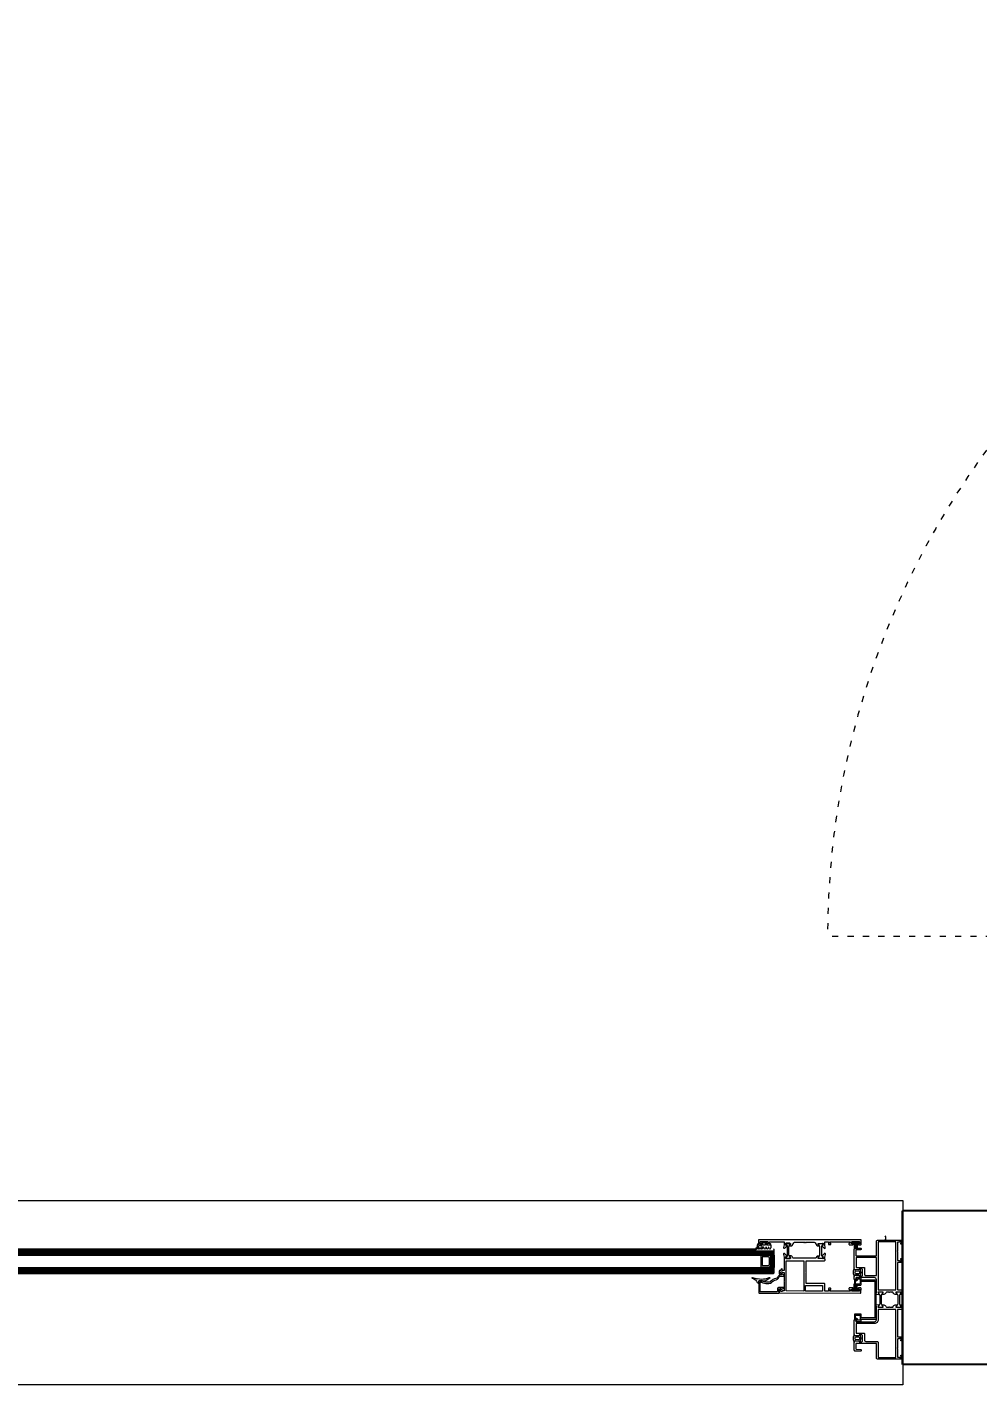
# Model space of a CAD drawing. Header units: centimetres. Extents: x 118932 to 154602, y -32682 to -23521.
# Drawn here: x 127729.2 to 127822, y -27080.1 to -26947.5 of the extents above; entities that cross this region are included whole.
import ezdxf

# ---------------------------------------------------------------- set-up
doc = ezdxf.new("R2010")
doc.units = ezdxf.units.CM
doc.header["$LTSCALE"] = 50
doc.header["$MEASUREMENT"] = 0
doc.linetypes.add('ACAD_ISO03W100', pattern=[30, 12, -18])
for name, color, linetype, lineweight, true_color in [('GEN_00_BL_Yazı', 7, 'Continuous', 0, 0x4f5250), ('GEN_02_TF_Kapı', 7, 'Continuous', 9, 0x4a3526), ('GEN_02_TF_Pencere', 7, 'Continuous', 9, 0x6093ac), ('GEN_05_ML_Ahşap', 7, 'Continuous', 9, 0x745e3d), ('GEN_05_ML_Alçıpan_giydirme', 7, 'Continuous', 18, 0x7ebab5), ('GEN_05_ML_Mermer', 7, 'Continuous', 9, 0x9d8692), ('GEN_06_GR_İnce', 7, 'Continuous', 13, 0xb0b0a9), ('ÖRÜLECEK DUVARLAR', 7, 'Continuous', 30, 0xfaca30)]:
    doc.layers.add(name, color=color, linetype=linetype, lineweight=lineweight, true_color=true_color)
doc.styles.add('arial_1_18', font='arial.ttf', dxfattribs={"height": 0.2})

# ---------------------------------------------------------------- blocks, each defined once
blk = doc.blocks.new('P7_')
at = {"layer": 'GEN_02_TF_Pencere'}
for p, q in [((163389.77, -16166.55, 0), (163469.36, -16166.55, 0)), ((163471.15, -16166.6, 0), (163471.1, -16166.55, 0)), ((163471.15, -16167.1, 0), (163471.15, -16166.6, 0)), ((163389.72, -16166.65, 0), (163469.27, -16166.65, 0)), ((163389.72, -16166.75, 0), (163471.15, -16166.75, 0)), ((163389.72, -16166.85, 0), (163471.15, -16166.85, 0)), ((163389.72, -16166.95, 0), (163471.15, -16166.95, 0)), ((163389.72, -16167.05, 0), (163471.15, -16167.05, 0)), ((163389.72, -16167.15, 0), (163470.77, -16167.15, 0)), ((163470.7, -16167.18, 0), (163469.85, -16167.18, 0)), ((163469.85, -16167.18, 0), (163469.85, -16168.32, 0)), ((163470.6, -16167.33, 0), (163470, -16167.33, 0)), ((163470, -16167.33, 0), (163470, -16168.17, 0)), ((163470.7, -16167.43, 0), (163470.6, -16167.33, 0)), ((163470.85, -16167.33, 0), (163470.7, -16167.18, 0)), ((163470.7, -16168.07, 0), (163470.7, -16167.43, 0)), ((163470.92, -16167.3, 0), (163470.77, -16167.15, 0)), ((163470.77, -16167.15, 0), (163471.15, -16167.15, 0)), ((163470.79, -16167.17, 0), (163470.79, -16167.15, 0)), ((163470.83, -16167.21, 0), (163470.83, -16167.15, 0)), ((163470.85, -16168.17, 0), (163470.85, -16167.33, 0)), ((163470.87, -16167.25, 0), (163470.87, -16167.15, 0)), ((163470.91, -16167.29, 0), (163470.91, -16167.15, 0)), ((163470.92, -16168.2, 0), (163470.92, -16167.3, 0)), ((163470.95, -16168.35, 0), (163470.95, -16167.15, 0)), ((163470.99, -16168.35, 0), (163470.99, -16167.15, 0)), ((163471.03, -16168.35, 0), (163471.03, -16167.15, 0)), ((163471.07, -16168.35, 0), (163471.07, -16167.15, 0)), ((163471.1, -16167.15, 0), (163471.15, -16167.1, 0)), ((163471.11, -16168.35, 0), (163471.11, -16167.15, 0)), ((163471.15, -16167.15, 0), (163471.15, -16168.35, 0)), ((163471.15, -16168.35, 0), (163471.15, -16167.15, 0)), ((163389.72, -16168.35, 0), (163470.77, -16168.35, 0)), ((163389.72, -16168.45, 0), (163471.15, -16168.45, 0)), ((163389.72, -16168.55, 0), (163471.15, -16168.55, 0)), ((163389.72, -16168.65, 0), (163471.15, -16168.65, 0)), ((163389.72, -16168.75, 0), (163471.15, -16168.75, 0)), ((163389.72, -16168.85, 0), (163471.15, -16168.85, 0)), ((163389.77, -16168.95, 0), (163471.1, -16168.95, 0)), ((163469.85, -16168.32, 0), (163470.7, -16168.32, 0)), ((163470, -16168.17, 0), (163470.6, -16168.17, 0)), ((163470.6, -16168.17, 0), (163470.7, -16168.07, 0)), ((163470.7, -16168.32, 0), (163470.85, -16168.17, 0)), ((163470.77, -16168.35, 0), (163470.92, -16168.2, 0)), ((163471.15, -16168.35, 0), (163470.77, -16168.35, 0)), ((163470.79, -16168.35, 0), (163470.79, -16168.34, 0)), ((163470.83, -16168.35, 0), (163470.83, -16168.3, 0)), ((163470.87, -16168.35, 0), (163470.87, -16168.26, 0)), ((163470.91, -16168.35, 0), (163470.91, -16168.22, 0)), ((163471.15, -16168.4, 0), (163471.1, -16168.35, 0)), ((163471.1, -16168.95, 0), (163471.15, -16168.9, 0)), ((163471.15, -16168.35, 0), (163471.15, -16168.35, 0)), ((163471.15, -16168.9, 0), (163471.15, -16168.4, 0))]:
    blk.add_line(p, q, dxfattribs=at)
at = {"layer": 'GEN_02_TF_Pencere', "extrusion": (0, 0, -1)}
for p, q in [((163469.27, -16166.66, 0), (163469.45, -16166.45, 0)), ((163469.53, -16166.5, 0), (163469.32, -16166.7, 0)), ((163469.61, -16166.34, 0), (163469.61, -16166.36, 0)), ((163469.63, -16166.07, 0), (163469.63, -16166.13, 0)), ((163469.66, -16166.16, 0), (163469.96, -16166.16, 0)), ((163469.94, -16166.55, 0), (163469.69, -16166.55, 0)), ((163469.9, -16166.25, 0), (163469.71, -16166.25, 0)), ((163469.71, -16166.45, 0), (163469.9, -16166.45, 0)), ((163469.9, -16165.98, 0), (163470.06, -16165.88, 0)), ((163469.96, -16166.04, 0), (163469.92, -16166.04, 0)), ((163469.96, -16166.16, 0), (163469.96, -16166.04, 0)), ((163470, -16166.36, 0), (163470, -16166.34, 0)), ((163470, -16166.36, 0), (163470, -16166.36, 0)), ((163470.04, -16165.97, 0), (163470.04, -16166.13, 0)), ((163470.08, -16166.4, 0), (163470.04, -16166.49, 0)), ((163470.04, -16166.49, 0), (163470.04, -16166.49, 0)), ((163470.05, -16166.15, 0), (163470.05, -16166.15, 0)), ((163470.06, -16165.88, 0), (163470.31, -16165.88, 0)), ((163470.3, -16165.95, 0), (163470.07, -16165.95, 0)), ((163470.07, -16166.16, 0), (163470.3, -16166.16, 0)), ((163470.21, -16166.53, 0), (163470.13, -16166.39, 0)), ((163470.34, -16166.4, 0), (163470.29, -16166.53, 0)), ((163470.31, -16165.88, 0), (163470.47, -16165.98, 0)), ((163470.33, -16166.13, 0), (163470.33, -16165.97, 0)), ((163470.47, -16166.53, 0), (163470.4, -16166.39, 0)), ((163470.45, -16166.04, 0), (163470.41, -16166.04, 0)), ((163470.41, -16166.04, 0), (163470.41, -16166.16, 0)), ((163470.41, -16166.16, 0), (163470.81, -16166.16, 0)), ((163470.61, -16166.4, 0), (163470.55, -16166.53, 0)), ((163470.72, -16166.53, 0), (163470.66, -16166.4, 0)), ((163470.82, -16166.48, 0), (163470.79, -16166.53, 0)), ((163470.84, -16166.19, 0), (163470.83, -16166.44, 0)), ((163469.6, -16169.89, 0), (163469.64, -16169.89, 0)), ((163469.64, -16169.89, 0), (163469.64, -16169.89, 0)), ((163469.67, -16169.87, 0), (163469.67, -16169.68, 0)), ((163469.7, -16169.66, 0), (163469.96, -16169.66, 0)), ((163470.01, -16169.67, 0), (163470.02, -16169.68, 0)), ((163470.69, -16169.35, 0), (163470.68, -16169.35, 0))]:
    blk.add_line(p, q, dxfattribs=at)
at = {"layer": 'GEN_02_TF_Pencere', "linetype": 'Continuous'}
for p, q in [((163478.97, -16166.05, 0), (163478.97, -16166.56, 0)), ((163478.99, -16166.05, 0), (163478.99, -16166.56, 0)), ((163479.01, -16166.05, 0), (163479.01, -16166.56, 0)), ((163479.03, -16166.05, 0), (163479.03, -16166.56, 0)), ((163479.05, -16166.05, 0), (163479.05, -16166.56, 0)), ((163479.07, -16166.05, 0), (163479.07, -16166.56, 0)), ((163479.09, -16166.05, 0), (163479.09, -16166.56, 0)), ((163479.11, -16166.05, 0), (163479.11, -16166.56, 0)), ((163479.13, -16166.05, 0), (163479.13, -16166.56, 0)), ((163479.15, -16166.05, 0), (163479.15, -16166.56, 0)), ((163479.17, -16166.05, 0), (163479.17, -16166.56, 0)), ((163479.19, -16166.05, 0), (163479.19, -16166.56, 0)), ((163479.21, -16166.05, 0), (163479.21, -16166.56, 0)), ((163479.23, -16166.05, 0), (163479.23, -16166.56, 0)), ((163479.25, -16166.05, 0), (163479.25, -16166.56, 0)), ((163479.27, -16166.05, 0), (163479.27, -16166.56, 0)), ((163478.97, -16170.46, 0), (163478.97, -16169.95, 0)), ((163478.99, -16170.46, 0), (163478.99, -16169.95, 0)), ((163479.01, -16170.46, 0), (163479.01, -16169.95, 0)), ((163479.03, -16170.46, 0), (163479.03, -16169.95, 0)), ((163479.05, -16170.46, 0), (163479.05, -16169.95, 0)), ((163479.07, -16170.46, 0), (163479.07, -16169.95, 0)), ((163479.09, -16170.46, 0), (163479.09, -16169.95, 0)), ((163479.11, -16170.46, 0), (163479.11, -16169.95, 0)), ((163479.13, -16170.46, 0), (163479.13, -16169.95, 0)), ((163479.15, -16170.46, 0), (163479.15, -16169.95, 0)), ((163479.17, -16170.46, 0), (163479.17, -16169.95, 0)), ((163479.19, -16170.46, 0), (163479.19, -16169.95, 0)), ((163479.21, -16170.46, 0), (163479.21, -16169.95, 0)), ((163479.23, -16170.46, 0), (163479.23, -16169.95, 0)), ((163479.25, -16170.46, 0), (163479.25, -16169.95, 0)), ((163479.27, -16170.46, 0), (163479.27, -16169.95, 0))]:
    blk.add_line(p, q, dxfattribs=at)
at = {"layer": 'GEN_02_TF_Pencere', "elevation": 0}
for points in [[(163479.62, -16165.65), (163469.68, -16165.65, 0.414214), (163469.65, -16165.68), (163469.65, -16166.12, 0.414214), (163469.68, -16166.15), (163469.88, -16166.15, 0.414214), (163469.95, -16166.08, 0.414214), (163469.92, -16166.05), (163469.84, -16166.05, -0.414214), (163469.79, -16166), (163469.79, -16165.88, -0.414214), (163469.84, -16165.83), (163470.51, -16165.83, -0.414214), (163470.56, -16165.88), (163470.56, -16166, -0.414214), (163470.51, -16166.05), (163470.43, -16166.05, 0.414214), (163470.4, -16166.08, 0.414214), (163470.47, -16166.15), (163470.78, -16166.15, 0.414214), (163470.83, -16166.1), (163470.83, -16166.08, 0.414214), (163470.8, -16166.05), (163470.73, -16166.05, -0.414214), (163470.7, -16166.02), (163470.7, -16165.85), (163472.12, -16165.85, -0.414214), (163472.15, -16165.88), (163472.15, -16166.15), (163472.08, -16166.41, 0.700075), (163472.18, -16166.49), (163472.2, -16166.48), (163472.37, -16166.3, 0.617785), (163472.36, -16166.24, -0.283333), (163472.33, -16166.22), (163472.28, -16166.04), (163472.28, -16166.02, -0.673162), (163472.33, -16166, 0.202354), (163472.36, -16166.01), (163472.74, -16166.01, -0.415901), (163472.77, -16166.04), (163472.77, -16166.06, -0.137872), (163472.77, -16166.07), (163472.68, -16166.23, 0.585714), (163472.69, -16166.26), (163472.83, -16166.26, 0.30109), (163472.92, -16166.21), (163473.08, -16165.95, -0.261413), (163473.16, -16165.9), (163473.99, -16165.9), (163474.01, -16165.94), (163474.03, -16165.9), (163474.09, -16165.9, 1), (163474.15, -16165.9), (163474.23, -16165.9, 1), (163474.29, -16165.9), (163475.08, -16165.9, -0.261413), (163475.16, -16165.95), (163475.32, -16166.21, 0.261381), (163475.41, -16166.26), (163475.55, -16166.26, 0.585524), (163475.56, -16166.23), (163475.47, -16166.07, -0.137707), (163475.47, -16166.06), (163475.47, -16166.04, -0.414214), (163475.5, -16166.01), (163475.88, -16166.01, 0.202488), (163475.91, -16166, -0.673126), (163475.96, -16166.02), (163475.96, -16166.04), (163475.91, -16166.22, -0.283536), (163475.88, -16166.24, 0.617796), (163475.87, -16166.3), (163476.04, -16166.48), (163476.06, -16166.49, 0.700399), (163476.16, -16166.41), (163476.1, -16166.15), (163476.1, -16165.88, -0.414214), (163476.13, -16165.85), (163476.45, -16165.85, -0.414214), (163476.48, -16165.88), (163476.48, -16166.09, 0.414214), (163476.51, -16166.12), (163476.67, -16166.12, 0.414214), (163476.7, -16166.09), (163476.7, -16166.03, 0.414214), (163476.67, -16166), (163476.6, -16166), (163476.6, -16165.85), (163478.6, -16165.85), (163478.6, -16166), (163478.5, -16166, 0.414214), (163478.47, -16166.03), (163478.47, -16166.1, 0.414214), (163478.52, -16166.15), (163478.83, -16166.15, 0.414214), (163478.9, -16166.08, 0.414214), (163478.87, -16166.05), (163478.79, -16166.05, -0.414214), (163478.74, -16166), (163478.74, -16165.88, -0.414214), (163478.79, -16165.83), (163479.46, -16165.83, -0.414214), (163479.51, -16165.88), (163479.51, -16166, -0.414214), (163479.46, -16166.05), (163479.38, -16166.05, 0.414214), (163479.35, -16166.08, 0.414214), (163479.42, -16166.15), (163479.62, -16166.15, 0.414214), (163479.65, -16166.12), (163479.65, -16165.68, 0.414214), (163479.62, -16165.65)], [(163472.61, -16167.17), (163472.61, -16166.32, -0.131653), (163472.63, -16166.26), (163472.73, -16166.08), (163472.73, -16166.04, 0.414213), (163472.69, -16166), (163472.35, -16166, 0.414214), (163472.31, -16166.04), (163472.31, -16166.08), (163472.42, -16166.26, -0.131652), (163472.43, -16166.32), (163472.43, -16167.17, -0.131652), (163472.42, -16167.23), (163472.31, -16167.41), (163472.31, -16167.44, 0.414214), (163472.35, -16167.48), (163472.69, -16167.48, 0.414213), (163472.73, -16167.44), (163472.73, -16167.41), (163472.63, -16167.23, -0.131652), (163472.61, -16167.17)], [(163475.61, -16167.17), (163475.61, -16166.32, 0.131653), (163475.59, -16166.26), (163475.49, -16166.08), (163475.49, -16166.05, -0.414213), (163475.53, -16166.01), (163475.87, -16166.01, -0.414214), (163475.91, -16166.05), (163475.91, -16166.08), (163475.81, -16166.26, 0.131652), (163475.79, -16166.32), (163475.79, -16167.17, 0.131652), (163475.81, -16167.23), (163475.91, -16167.41), (163475.91, -16167.45, -0.414214), (163475.87, -16167.49), (163475.53, -16167.49, -0.414213), (163475.49, -16167.45), (163475.49, -16167.41), (163475.59, -16167.23, 0.131652), (163475.61, -16167.17)], [(163483.22, -16167.88), (163483.22, -16170.51, 0.414214), (163483.25, -16170.54), (163483.69, -16170.54, -0.414214), (163483.72, -16170.57), (163483.72, -16170.85), (163483.72, -16171.01), (163483.48, -16171.03, -0.957329), (163483.47, -16170.99, 0.267761), (163483.49, -16170.98), (163483.55, -16170.82, 0.843081), (163483.54, -16170.76), (163483.08, -16170.76, 0.577366), (163483.06, -16170.81), (163483.15, -16170.96, 0.182697), (163483.16, -16170.97, -0.849744), (163483.15, -16171.01), (163483.06, -16171.01, -0.267944), (163482.8, -16170.86), (163482.77, -16170.81, 0.267966), (163482.69, -16170.76), (163482.6, -16170.76, -1), (163482.54, -16170.76), (163482.46, -16170.76, -1), (163482.4, -16170.76), (163482.34, -16170.76), (163482.32, -16170.8), (163482.3, -16170.76), (163482.17, -16170.76, 0.267964), (163482.09, -16170.81), (163482.06, -16170.86, -0.267944), (163481.8, -16171.01), (163481.71, -16171.01, -0.849637), (163481.7, -16170.97, 0.182928), (163481.71, -16170.96), (163481.8, -16170.81, 0.577366), (163481.78, -16170.76), (163481.33, -16170.76, 0.843087), (163481.32, -16170.82), (163481.37, -16170.98, 0.268123), (163481.39, -16170.99, -0.957545), (163481.38, -16171.03), (163481.08, -16171.01, -0.493156), (163481.07, -16170.98), (163481.1, -16170.9, -0.312805), (163481.12, -16170.88, 0.41134), (163481.15, -16170.85), (163481.15, -16169.55, 0.414214), (163480.95, -16169.35), (163479.17, -16169.35, 0.414214), (163479.14, -16169.38), (163479.19, -16169.52, -0.414214), (163479.16, -16169.55), (163479.02, -16169.55, -0.414214), (163478.99, -16169.52), (163478.99, -16169.17, -0.399096), (163479.04, -16169.12), (163479.42, -16169.1, -0.429495), (163479.45, -16169.13), (163479.45, -16169.15, 0.414214), (163479.5, -16169.2), (163479.7, -16169.2, 0.414214), (163479.8, -16169.1), (163479.8, -16168.6, 0.414214), (163479.7, -16168.5), (163479.5, -16168.5, 0.414214), (163479.45, -16168.55), (163479.45, -16168.57, -0.429487), (163479.42, -16168.6), (163479.04, -16168.58, -0.399104), (163478.99, -16168.53), (163478.99, -16166.58, -0.414214), (163479.09, -16166.48), (163479.62, -16166.48, -0.414214), (163479.65, -16166.51), (163479.65, -16166.6, -0.400696), (163479.62, -16166.63), (163479.18, -16166.65, 0.400696), (163479.15, -16166.68), (163479.15, -16167.19, 0.414214), (163479.18, -16167.22), (163481.12, -16167.22, 0.414214), (163481.15, -16167.19), (163481.15, -16165.83, -0.414214), (163481.3, -16165.68), (163483.69, -16165.68, -0.414214), (163483.72, -16165.71), (163483.72, -16165.93, -0.414214), (163483.57, -16166.08), (163483.54, -16166.08, -0.414214), (163483.52, -16166.06), (163483.52, -16166.01, -0.36604), (163483.54, -16165.98, 0.365984), (163483.57, -16165.95), (163483.57, -16165.86, 0.414214), (163483.54, -16165.83), (163483.43, -16165.83, 0.367429), (163483.4, -16165.86, -0.364526), (163483.37, -16165.88), (163483.25, -16165.88, 0.414214), (163483.22, -16165.91), (163483.22, -16166.75), (163483.19, -16166.78), (163483.22, -16166.81), (163483.22, -16167.65, 0.414214), (163483.25, -16167.68), (163483.37, -16167.68, -0.364526), (163483.4, -16167.71, 0.367429), (163483.43, -16167.73), (163483.54, -16167.73, 0.414214), (163483.57, -16167.7), (163483.57, -16167.61, 0.365984), (163483.54, -16167.58, -0.36604), (163483.52, -16167.55), (163483.52, -16167.5, -0.414214), (163483.54, -16167.48), (163483.57, -16167.48, -0.414214), (163483.72, -16167.63), (163483.72, -16167.8, -0.414214), (163483.64, -16167.88), (163483.22, -16167.88)], [(163471.67, -16170.85), (163479.61, -16170.86, 0.198912), (163479.64, -16170.85, 0.198912), (163479.64, -16170.83), (163479.65, -16170.39, 0.414214), (163479.62, -16170.36), (163479.42, -16170.36, 0.414214), (163479.35, -16170.43, 0.414214), (163479.38, -16170.46), (163479.46, -16170.46, -0.414214), (163479.51, -16170.51), (163479.51, -16170.63, -0.414214), (163479.46, -16170.68), (163478.79, -16170.68, -0.414214), (163478.74, -16170.63), (163478.74, -16170.51, -0.414214), (163478.79, -16170.46), (163478.87, -16170.46, 0.414214), (163478.9, -16170.43, 0.414214), (163478.83, -16170.36), (163478.52, -16170.36, 0.414214), (163478.47, -16170.41), (163478.47, -16170.48, 0.414214), (163478.5, -16170.51), (163478.6, -16170.51), (163478.6, -16170.66), (163476.6, -16170.66), (163476.6, -16170.51), (163476.67, -16170.51, 0.414214), (163476.7, -16170.48), (163476.7, -16170.42, 0.414214), (163476.67, -16170.39), (163476.51, -16170.39, 0.414214), (163476.48, -16170.42), (163476.48, -16170.63, -0.414214), (163476.45, -16170.66), (163476.1, -16170.66), (163476.1, -16169.96, 0.414213), (163476.07, -16169.93), (163474.3, -16169.93), (163474.3, -16168.85), (163474.27, -16168.82), (163474.3, -16168.79), (163474.3, -16167.71), (163476.05, -16167.71, 0.414277), (163476.15, -16167.61), (163476.15, -16167.57, 0.339312), (163476.13, -16167.55), (163476.11, -16167.55, -0.339802), (163476.1, -16167.53), (163476.1, -16167.34), (163476.17, -16167.08, 0.700085), (163476.06, -16167), (163476.04, -16167.02), (163475.87, -16167.19, 0.617948), (163475.89, -16167.25, -0.283637), (163475.91, -16167.27), (163475.96, -16167.46), (163475.96, -16167.47, -0.673161), (163475.91, -16167.5, 0.202488), (163475.89, -16167.49), (163475.5, -16167.49, -0.414214), (163475.47, -16167.46), (163475.47, -16167.43, -0.137872), (163475.47, -16167.42), (163475.57, -16167.27, 0.585524), (163475.55, -16167.24), (163475.41, -16167.24, 0.261413), (163475.32, -16167.28), (163475.25, -16167.41, -0.261413), (163475.16, -16167.46), (163474.25, -16167.46), (163473.08, -16167.45, -0.261413), (163473, -16167.41), (163472.92, -16167.28, 0.261413), (163472.84, -16167.23), (163472.69, -16167.23, 0.585524), (163472.68, -16167.27), (163472.77, -16167.42, -0.137872), (163472.77, -16167.43), (163472.77, -16167.45, -0.414214), (163472.74, -16167.48), (163472.36, -16167.48, 0.202488), (163472.34, -16167.49, -0.673161), (163472.28, -16167.47), (163472.28, -16167.45), (163472.34, -16167.27, -0.283637), (163472.36, -16167.25, 0.617948), (163472.37, -16167.19), (163472.2, -16167.02), (163472.19, -16167, 0.700085), (163472.08, -16167.08), (163472.15, -16167.34), (163472.15, -16168.62, -0.414214), (163472.12, -16168.65), (163471.98, -16168.65, -0.414214), (163471.95, -16168.62), (163471.95, -16168.53, 0.463003), (163471.91, -16168.5, 0.372825), (163471.83, -16168.6), (163471.83, -16168.62, -0.414214), (163471.8, -16168.65), (163471.73, -16168.65, 0.414214), (163471.65, -16168.73), (163471.65, -16168.9, 0.414214), (163471.8, -16169.05), (163471.82, -16169.05, 0.414214), (163471.85, -16169.02), (163471.85, -16168.98, 0.380812), (163471.82, -16168.95, -0.365977), (163471.8, -16168.92), (163471.8, -16168.83, -0.414214), (163471.83, -16168.8), (163471.94, -16168.8, -0.365977), (163471.97, -16168.83, 0.369187), (163472, -16168.85), (163472.12, -16168.85, -0.414214), (163472.15, -16168.88), (163472.15, -16169.72), (163472.18, -16169.75), (163472.15, -16169.78), (163472.15, -16170.62, -0.414214), (163472.12, -16170.65), (163471.99, -16170.65, 0.365995), (163471.96, -16170.68, -0.365977), (163471.94, -16170.7), (163471.83, -16170.7, -0.414214), (163471.8, -16170.67), (163471.8, -16170.58, -0.374045), (163471.82, -16170.55, 0.366034), (163471.85, -16170.53), (163471.85, -16170.48, 0.414214), (163471.82, -16170.45), (163471.8, -16170.45, 0.414214), (163471.65, -16170.6), (163471.64, -16170.82, 0.414214), (163471.67, -16170.85)], [(163481.15, -16169.12), (163481.15, -16167.43, 0.414189), (163481.12, -16167.4), (163479.2, -16167.4, 0.414238), (163479.17, -16167.43), (163479.17, -16168.32, 0.414214), (163479.2, -16168.35), (163479.9, -16168.35, -0.414214), (163480, -16168.45), (163480, -16169.05, 0.414214), (163480.1, -16169.15), (163481.12, -16169.15, 0.414214), (163481.15, -16169.12)], [(163469.7, -16170.86), (163471.62, -16170.86, 0.41421), (163471.65, -16170.83), (163471.65, -16170.77, 0.41421), (163471.62, -16170.74), (163471.6, -16170.74), (163471.6, -16170.44), (163471.87, -16170.44), (163471.89, -16170.47, 0.414213), (163471.93, -16170.49), (163472.1, -16170.39, 0.767327), (163472.08, -16170.32), (163471.58, -16170.32, 0.414213), (163471.48, -16170.42), (163471.48, -16170.69, -0.414213), (163471.43, -16170.74), (163469.84, -16170.74, -0.414213), (163469.79, -16170.69), (163469.79, -16169.83, -0.414213), (163469.84, -16169.78), (163469.89, -16169.78, -0.127549), (163469.92, -16169.79, 0.13898), (163470.52, -16169.93), (163470.66, -16169.93, 0.215322), (163470.9, -16169.82, -0.168624), (163471.36, -16169.56, 0.197358), (163471.57, -16169.43), (163471.67, -16169.28, -0.244575), (163471.82, -16169.2), (163472.1, -16169.2, 0.767327), (163472.13, -16169.1), (163471.93, -16168.98, 0.577351), (163471.89, -16169.01), (163471.89, -16169.08), (163471.82, -16169.08, 0.244575), (163471.58, -16169.21), (163471.47, -16169.36, -0.197358), (163471.34, -16169.44, 0.168624), (163470.81, -16169.74, -0.215322), (163470.66, -16169.81), (163470.42, -16169.81, -0.114883), (163469.98, -16169.68, 0.126996), (163469.88, -16169.66), (163469.7, -16169.66, 0.414213), (163469.67, -16169.69), (163469.67, -16170.83, 0.414213), (163469.7, -16170.86)], [(163478.99, -16168.41, 0.064394), (163478.91, -16168.62, 0.064394), (163478.88, -16168.84, 0.129325), (163478.99, -16169.27), (163478.99, -16169.12, -0.399528), (163479.02, -16169.09), (163479.44, -16169.07, -0.414214), (163479.47, -16169.1), (163479.47, -16169.13, 0.414214), (163479.5, -16169.16), (163479.5, -16169.16, 0.295923), (163479.59, -16169.1, 0.104809), (163479.65, -16168.84, 0.104809), (163479.59, -16168.58, 0.295923), (163479.5, -16168.52), (163479.5, -16168.52, 0.414214), (163479.47, -16168.55), (163479.47, -16168.58, -0.414214), (163479.44, -16168.61), (163479.02, -16168.59, -0.399528), (163478.99, -16168.56), (163478.99, -16168.41)], [(163479.14, -16168.7), (163479.46, -16168.71, -0.337036), (163479.49, -16168.74, -0.054259), (163479.5, -16168.84, -0.054259), (163479.49, -16168.95, -0.337036), (163479.46, -16168.97), (163479.14, -16168.99, -0.32284), (163479.11, -16168.97, -0.093955), (163479.08, -16168.84, -0.093955), (163479.11, -16168.72, -0.32284), (163479.14, -16168.7)], [(163474.22, -16170.13, -0.198912), (163474.25, -16170.13), (163475.87, -16170.13, -0.414214), (163475.9, -16170.16), (163475.9, -16170.63, -0.414214), (163475.87, -16170.66), (163474.25, -16170.66, -0.414214), (163474.22, -16170.63), (163474.22, -16170.16, -0.198912), (163474.22, -16170.13)], [(163479.65, -16169.39, 0.198912), (163479.64, -16169.37, 0.198912), (163479.62, -16169.36), (163479.21, -16169.36, 0.518649), (163479.18, -16169.4), (163479.22, -16169.52, -0.518649), (163479.19, -16169.56), (163479.03, -16169.56, 0.414214), (163479, -16169.59), (163479, -16170.05, 0.414214), (163479.03, -16170.08), (163479.62, -16170.08, 0.414214), (163479.65, -16170.05), (163479.65, -16169.71), (163481, -16169.71), (163481, -16171.49), (163481, -16173.28), (163479.65, -16173.28), (163479.65, -16172.94, 0.414214), (163479.62, -16172.91), (163479.03, -16172.91, 0.414214), (163479, -16172.94), (163479, -16173.4, 0.414214), (163479.03, -16173.43), (163479.19, -16173.43, -0.518649), (163479.22, -16173.47), (163479.18, -16173.59, 0.518649), (163479.21, -16173.63), (163479.62, -16173.63, 0.414214), (163479.65, -16173.6), (163479.65, -16173.43, -0.414214), (163479.68, -16173.4), (163481.09, -16173.4, 0.414214), (163481.12, -16173.37), (163481.12, -16171.49), (163481.12, -16169.62, 0.414214), (163481.09, -16169.59), (163479.68, -16169.59, -0.414214), (163479.65, -16169.56), (163479.65, -16169.39)], [(163479.54, -16169.49, -0.190395), (163479.55, -16169.51), (163479.55, -16169.95, -0.414214), (163479.52, -16169.98), (163479.13, -16169.98, -0.414214), (163479.1, -16169.95), (163479.1, -16169.69, -0.414214), (163479.13, -16169.66), (163479.17, -16169.66, 0.505029), (163479.31, -16169.47), (163479.52, -16169.48, -0.190395), (163479.54, -16169.49)], [(163481.66, -16171.93), (163481.66, -16171.08, -0.131652), (163481.67, -16171.02), (163481.78, -16170.84), (163481.78, -16170.8, 0.414214), (163481.74, -16170.76), (163481.4, -16170.76, 0.414214), (163481.36, -16170.8), (163481.36, -16170.84), (163481.46, -16171.02, -0.131652), (163481.48, -16171.08), (163481.48, -16171.93, -0.131652), (163481.46, -16171.99), (163481.36, -16172.17), (163481.36, -16172.2, 0.414214), (163481.4, -16172.24), (163481.74, -16172.24, 0.414214), (163481.78, -16172.2), (163481.78, -16172.17), (163481.67, -16171.99, -0.131652), (163481.66, -16171.93)], [(163483.42, -16171.93), (163483.42, -16171.08, -0.131652), (163483.43, -16171.02), (163483.54, -16170.84), (163483.54, -16170.8, 0.414214), (163483.5, -16170.76), (163483.16, -16170.76, 0.414214), (163483.12, -16170.8), (163483.12, -16170.84), (163483.22, -16171.02, -0.131652), (163483.24, -16171.08), (163483.24, -16171.93, -0.131652), (163483.22, -16171.99), (163483.12, -16172.17), (163483.12, -16172.2, 0.414214), (163483.16, -16172.24), (163483.5, -16172.24, 0.414214), (163483.54, -16172.2), (163483.54, -16172.17), (163483.43, -16171.99, -0.131652), (163483.42, -16171.93)], [(163483.69, -16177.33), (163481.3, -16177.33, -0.414214), (163481.15, -16177.18), (163481.15, -16175.81, 0.414214), (163481.12, -16175.78), (163479.18, -16175.78, 0.414214), (163479.15, -16175.81), (163479.15, -16176.32, 0.400696), (163479.18, -16176.35), (163479.62, -16176.38, -0.400696), (163479.65, -16176.41), (163479.65, -16176.5, -0.414214), (163479.62, -16176.53), (163479.09, -16176.53, -0.414214), (163478.99, -16176.43), (163478.99, -16175.6, -0.399104), (163479.04, -16175.55), (163479.42, -16175.53, -0.429487), (163479.45, -16175.56), (163479.45, -16175.58, 0.414214), (163479.5, -16175.63), (163479.7, -16175.63, 0.414214), (163479.8, -16175.53), (163479.8, -16175.03, 0.414214), (163479.7, -16174.93), (163479.5, -16174.93, 0.414214), (163479.45, -16174.98), (163479.45, -16175, -0.429495), (163479.42, -16175.03), (163479.04, -16175.02, -0.399096), (163478.99, -16174.97), (163478.99, -16173.49, -0.414214), (163479.02, -16173.46), (163479.16, -16173.46, -0.518649), (163479.19, -16173.5), (163479.15, -16173.62, 0.518649), (163479.18, -16173.66), (163480.95, -16173.66, 0.414214), (163481.15, -16173.46), (163481.15, -16172.16, 0.41134), (163481.12, -16172.13, -0.312805), (163481.1, -16172.11), (163481.07, -16172.03, -0.493156), (163481.08, -16172), (163481.38, -16171.98, -0.957545), (163481.39, -16172.02, 0.268123), (163481.37, -16172.03), (163481.32, -16172.19, 0.843087), (163481.33, -16172.25), (163481.78, -16172.25, 0.577366), (163481.8, -16172.2), (163481.71, -16172.04, 0.182928), (163481.7, -16172.03, -0.849637), (163481.71, -16172), (163481.8, -16172, -0.267944), (163482.06, -16172.15), (163482.09, -16172.2, 0.267964), (163482.17, -16172.25), (163482.3, -16172.25), (163482.32, -16172.21), (163482.34, -16172.25), (163482.4, -16172.25, -1), (163482.46, -16172.25), (163482.54, -16172.25, -1), (163482.6, -16172.25), (163482.69, -16172.25, 0.267966), (163482.77, -16172.2), (163482.8, -16172.15, -0.267944), (163483.06, -16172), (163483.15, -16172, -0.849744), (163483.16, -16172.03, 0.182697), (163483.15, -16172.04), (163483.06, -16172.2, 0.577366), (163483.08, -16172.25), (163483.54, -16172.25, 0.843081), (163483.55, -16172.19), (163483.49, -16172.03, 0.267761), (163483.47, -16172.02, -0.957329), (163483.48, -16171.98), (163483.72, -16172), (163483.72, -16172.16), (163483.72, -16172.43, -0.414214), (163483.69, -16172.46), (163483.25, -16172.46, 0.414214), (163483.22, -16172.49), (163483.22, -16175.13), (163483.64, -16175.13, -0.414214), (163483.72, -16175.21), (163483.72, -16175.38, -0.414214), (163483.57, -16175.53), (163483.54, -16175.53, -0.414214), (163483.52, -16175.51), (163483.52, -16175.45, -0.36604), (163483.54, -16175.42, 0.365984), (163483.57, -16175.4), (163483.57, -16175.31, 0.414214), (163483.54, -16175.28), (163483.43, -16175.28, 0.367429), (163483.4, -16175.3, -0.364526), (163483.37, -16175.33), (163483.25, -16175.33, 0.414214), (163483.22, -16175.36), (163483.22, -16176.2), (163483.19, -16176.23), (163483.22, -16176.26), (163483.22, -16177.1, 0.414214), (163483.25, -16177.13), (163483.37, -16177.13, -0.364526), (163483.4, -16177.15, 0.367429), (163483.43, -16177.18), (163483.54, -16177.18, 0.414214), (163483.57, -16177.15), (163483.57, -16177.06, 0.365984), (163483.54, -16177.03, -0.36604), (163483.52, -16177), (163483.52, -16176.95, -0.414214), (163483.54, -16176.93), (163483.57, -16176.93, -0.414214), (163483.72, -16177.08), (163483.72, -16177.3, -0.414214), (163483.69, -16177.33)], [(163479.55, -16173.04), (163479.55, -16173.48, -0.395113), (163479.52, -16173.51), (163479.31, -16173.52, 0.505029), (163479.17, -16173.33), (163479.13, -16173.33, -0.414214), (163479.1, -16173.3), (163479.1, -16173.04, -0.414214), (163479.13, -16173.01), (163479.52, -16173.01, -0.414214), (163479.55, -16173.04)], [(163481.33, -16177.15), (163483.04, -16177.15), (163483.04, -16172.46), (163481.33, -16172.46), (163481.33, -16173.46, -0.414214), (163480.95, -16173.84), (163479.2, -16173.84, 0.414214), (163479.17, -16173.87), (163479.17, -16174.75, 0.414214), (163479.2, -16174.78), (163479.9, -16174.78, -0.414214), (163480, -16174.88), (163480, -16175.48, 0.414214), (163480.1, -16175.58), (163481.23, -16175.58, -0.414214), (163481.33, -16175.68), (163481.33, -16177.15)], [(163478.99, -16174.85, 0.064394), (163478.91, -16175.06, 0.064394), (163478.88, -16175.28, 0.129325), (163478.99, -16175.71), (163478.99, -16175.56, -0.399528), (163479.02, -16175.53), (163479.44, -16175.51, -0.414214), (163479.47, -16175.54), (163479.47, -16175.57, 0.414214), (163479.5, -16175.6), (163479.5, -16175.6, 0.295923), (163479.59, -16175.54, 0.104809), (163479.65, -16175.28, 0.104809), (163479.59, -16175.02, 0.295923), (163479.5, -16174.96), (163479.5, -16174.96, 0.414214), (163479.47, -16174.99), (163479.47, -16175.02, -0.414214), (163479.44, -16175.05), (163479.02, -16175.03, -0.399528), (163478.99, -16175), (163478.99, -16174.85)], [(163479.14, -16175.13), (163479.46, -16175.15, -0.337036), (163479.49, -16175.17, -0.054259), (163479.5, -16175.28, -0.054259), (163479.49, -16175.38, -0.337036), (163479.46, -16175.41), (163479.14, -16175.42, -0.32284), (163479.11, -16175.4, -0.093955), (163479.08, -16175.28, -0.093955), (163479.11, -16175.15, -0.32284), (163479.14, -16175.13)]]:
    blk.add_lwpolyline(points, format="xyb", close=True, dxfattribs=at)
at = {"layer": 'GEN_02_TF_Pencere', "linetype": 'Continuous', "elevation": 0}
for points in [[(163478.78, -16166.05), (163479.46, -16166.05), (163479.46, -16165.96), (163478.78, -16165.96), (163478.78, -16166.05)], [(163479.46, -16170.46), (163478.78, -16170.46), (163478.78, -16170.55), (163479.46, -16170.55), (163479.46, -16170.46)]]:
    blk.add_lwpolyline(points, close=True, dxfattribs=at)
at = {"layer": 'GEN_02_TF_Pencere', "elevation": 0}
for points in [[(163483.04, -16170.54), (163483.04, -16165.86), (163481.33, -16165.86), (163481.33, -16170.54), (163483.04, -16170.54)], [(163474.06, -16170.66), (163472.35, -16170.65), (163472.35, -16167.7), (163474.06, -16167.71), (163474.06, -16170.66)]]:
    blk.add_lwpolyline(points, close=True, dxfattribs=at)
at = {"layer": 'GEN_02_TF_Pencere'}
blk.add_arc((163481.74, -16165.48, 0), 0.332, 322.1442, 37.8558, dxfattribs=at)
for centre, major_axis, start_param, end_param in [((163469.04, -16166.19, 0), (-0.5, 0), 2.512106, 2.949893), ((163465.27, -16165.54, 0), (-4.34, 0), 2.949895, 3.003759), ((163469.57, -16166.53, 0), (-0.0509, 0), 3.745027, 5.454025), ((163469.6, -16166.07, 0), (-0.03, 0), 3.140437, 6.105223), ((163469.71, -16166.34, 0), (-0.1, 0), 4.711232, 6.28203), ((163469.71, -16166.36, 0), (0.1, 0), 3.140436, 4.711234), ((163469.69, -16166.46, 0), (0.1, 0), 3.745027, 4.711234), ((163469.66, -16166.13, 0), (-0.03, 0), -0.001157, 1.56964), ((163469.92, -16166.01, 0), (-0.04, 0), -0.948289, 1.56964), ((163469.9, -16166.34, 0), (-0.1, 0), 3.140436, 4.711234), ((163469.9, -16166.36, 0), (-0.1, 0), 1.569641, 3.140438), ((163469.94, -16166.46, 0), (0.1, 0), 4.711235, 5.320589), ((163469.94, -16166.46, 0), (-0.1, 0), 2.178997, 2.788351), ((163470.07, -16165.97, 0), (-0.03, 0), 4.711233, 6.282031), ((163470.07, -16166.13, 0), (0.03, 0), 3.140439, 3.925836), ((163470.07, -16166.13, 0), (0.03, 0), 3.925836, 4.711232), ((163470.11, -16166.41, 0), (-0.03, 0), 3.628945, 5.929947), ((163470.25, -16166.52, 0), (-0.0413, 0), 0.458705, 2.776142), ((163470.3, -16165.97, 0), (0.03, 0), -0.001157, 1.56964), ((163470.3, -16166.13, 0), (0.03, 0), 4.711232, 6.282029), ((163470.37, -16166.41, 0), (0.03, 0), 0.487351, 2.788352), ((163470.45, -16166.01, 0), (0.04, 0), 4.711234, 7.229163), ((163470.51, -16166.52, 0), (-0.0413, 0), 0.458704, 2.776141), ((163470.63, -16166.41, 0), (-0.03, 0), 3.490789, 5.931679), ((163470.76, -16166.52, 0), (0.0413, 0), 3.504733, 5.82217), ((163470.81, -16166.19, 0), (-0.03, 0), 3.140437, 4.711235), ((163470.73, -16166.44, 0), (-0.1, 0), 2.680578, 3.140437), ((163469.3, -16166.68, 0), (-0.0344, 0), -0.614619, 2.340265)]:
    blk.add_ellipse(centre, major_axis=major_axis, ratio=0.881548, start_param=start_param, end_param=end_param, dxfattribs=at)
at = {"layer": 'GEN_02_TF_Pencere', "extrusion": (0, 0, -1)}
for centre, major_axis, start_param, end_param in [((163469.03, -16169.38, 0), (0.03, 0), 3.142037, 4.994419), ((163469.03, -16169.38, 0), (-0.03, 0), -1.226961, -0.000036), ((163468.87, -16169.93, 0), (-0.64, 0), 1.805526, 2.955356), ((163467.22, -16176.63, 0), (-8.86, 0), 1.777943, 1.838474), ((163469.6, -16169.81, 0), (0.1, 0), 1.570967, 2.940044), ((163470.01, -16168.22, 0), (1.55, 0), 1.378609, 1.866448), ((163469.64, -16169.87, 0), (-0.03, 0), 3.141594, 4.712388), ((163469.7, -16169.68, 0), (-0.03, 0), 0.000001, 1.570795), ((163469.96, -16169.74, 0), (-0.1, 0), 1.57081, 2.088079), ((163470.17, -16169.47, 0), (0.286, 0), 0.956763, 2.099792), ((163470.14, -16168.77, 0), (0.88, 0), 0.944914, 1.386057), ((163468.4, -16167.18, 0), (-3.54, 0), 3.990064, 4.134382), ((163470.69, -16169.39, 0), (-0.0382, 0), 0.629084, 1.300082), ((163470.69, -16169.39, 0), (0.05, 0), -1.570583, 0.325144)]:
    blk.add_ellipse(centre, major_axis=major_axis, ratio=0.839387, start_param=start_param, end_param=end_param, dxfattribs=at)
at = {"layer": 'GEN_05_ML_Mermer', "elevation": 0}
blk.add_lwpolyline([(163483.72, -16179.82), (163288.72, -16179.82), (163288.72, -16161.83), (163483.72, -16161.83)], close=True, dxfattribs=at)
blk = doc.blocks.new('DOGRAMA LEVEL -1 D BLOK')
at = {"layer": 'GEN_05_ML_Alçıpan_giydirme', "color": 1}
blk.add_blockref('P7_', (-163481.63, 16174.73, 0), dxfattribs=at)
blk = doc.blocks.new('ÖRÜLECEK DUVAR LEVEL -1 D BLOK')
at = {"layer": 'ÖRÜLECEK DUVARLAR', "elevation": 0}
blk.add_lwpolyline([(-696.77, -407.78), (-615.25, -407.76), (-615.25, -392.76), (-696.77, -392.78)], close=True, dxfattribs=at)
blk = doc.blocks.new('RD19M')
at = {"layer": 'GEN_02_TF_Kapı'}
for p, q in [((4.5, 0), (0, 0)), ((4.2, 0.14), (4.2, -3)), ((4.5, 0.01), (4.5, -3)), ((4.5, 0), (4.5, -25.5)), ((4.8, 0.01), (4.8, -3)), ((4.8, 0), (85.2, 0, 0)), ((4.8, -5.2), (4.8, 0)), ((5.1, 0.14), (5.1, -3)), ((77.07, 0, 0), (77.07, -5.2, 0)), ((78.07, 0, 0), (78.07, -5.2, 0)), ((4.8, -0.4), (85.2, -0.4, 0)), ((5.4, -4.8), (5.4, -0.4)), ((44.31, 0), (44.31, -5.2, 0)), ((45.7, 0), (45.7, -5.2, 0)), ((84.6, -4.8, 0), (84.6, -0.4, 0)), ((85.2, -5.2, 0), (85.2, 0, 0)), ((85.5, 0, 0), (85.5, -25.5, 0)), ((85.5, 0, 0), (90, 0, 0)), ((4.82, -2.6), (4.5, -2.26)), ((4.82, -2.6), (4.5, -2.26)), ((4.82, -2.6), (4.5, -3.01)), ((4.8, -2.54), (4.8, -2.12)), ((4.8, -2.55), (4.82, -2.55)), ((4.8, -2.65), (4.8, -2.55)), ((4.8, -2.65), (4.82, -2.65)), ((4.82, -2.1), (5.18, -2.1)), ((4.82, -2.45), (4.82, -2.55)), ((4.82, -2.45), (4.93, -2.45)), ((4.82, -2.65), (4.82, -2.55)), ((4.82, -2.65), (4.82, -2.75)), ((4.93, -2.12), (4.93, -3.08)), ((4.93, -2.45), (4.93, -2.75)), ((5.2, -2.12), (5.2, -3.08)), ((84.8, -2.12, 0), (84.8, -3.08, 0)), ((85.18, -2.1, 0), (84.82, -2.1, 0)), ((84.82, -2.12, 0), (84.82, -3.08, 0)), ((85.18, -2.12, 0), (84.82, -2.12, 0)), ((85.07, -2.12, 0), (85.07, -3.08, 0)), ((85.18, -2.45, 0), (85.07, -2.45, 0)), ((85.07, -2.45, 0), (85.07, -2.75, 0)), ((85.18, -2.54, 0), (85.18, -2.12, 0)), ((85.18, -2.6, 0), (85.5, -2.26, 0)), ((85.18, -2.6, 0), (85.5, -2.26, 0)), ((85.18, -2.45, 0), (85.18, -2.55, 0)), ((85.18, -2.54, 0), (85.2, -2.54, 0)), ((85.2, -2.55, 0), (85.18, -2.55, 0)), ((85.18, -2.65, 0), (85.18, -2.55, 0)), ((85.18, -2.6, 0), (85.5, -3.01, 0)), ((85.18, -2.65, 0), (85.18, -2.75, 0)), ((85.2, -2.65, 0), (85.18, -2.65, 0)), ((85.2, -2.07, 0), (85.2, -3.12, 0)), ((86.2, -2.74, 0), (85.2, -2.07, 0)), ((85.2, -2.54, 0), (85.2, -2.12, 0)), ((85.2, -2.65, 0), (85.2, -2.55, 0)), ((85.7, -1.48, 0), (85.8, -1.48, 0)), ((85.8, -1.48, 0), (85.8, -2.47, 0)), ((4.5, -3), (4.2, -3)), ((4.8, -3.08), (4.8, -2.66)), ((5.1, -3), (4.8, -3)), ((4.82, -2.75), (4.93, -2.75)), ((5.18, -3.1), (4.82, -3.1)), ((84.82, -3.08, 0), (85.18, -3.08, 0)), ((84.82, -3.1, 0), (85.18, -3.1, 0)), ((85.18, -2.75, 0), (85.07, -2.75, 0)), ((85.18, -3.08, 0), (85.18, -2.66, 0)), ((85.18, -2.66, 0), (85.2, -2.66, 0)), ((85.2, -3.08, 0), (85.2, -2.66, 0)), ((86.2, -3, 0), (85.2, -3.12, 0)), ((85.2, -3.12, 0), (85.2, -3, 0)), ((85.8, -3.7, 0), (85.7, -3.7, 0)), ((85.8, -3.04, 0), (85.8, -3.7, 0)), ((86.2, -3, 0), (86.2, -2.74, 0)), ((4.8, -4.8), (85.2, -4.8, 0)), ((4.8, -5.2), (85.2, -5.2, 0)), ((44.41, -5.2), (45.6, -5.2)), ((5.7, -5.4), (4.5, -5.4)), ((5.7, -5.4), (5.7, -25.5)), ((84.3, -5.4, 0), (84.3, -25.5, 0)), ((84.3, -5.4, 0), (85.5, -5.4, 0)), ((3.5, -24), (3.1, -24)), ((3.1, -24), (3.1, -25.5)), ((3.5, -25.5), (3.5, -24)), ((86.5, -25.5, 0), (86.5, -24, 0)), ((86.5, -24, 0), (86.9, -24, 0)), ((86.9, -24, 0), (86.9, -25.5, 0)), ((3.1, -25.5), (0, -25.5)), ((5.7, -25.5), (3.5, -25.5)), ((84.3, -25.5, 0), (86.5, -25.5, 0))]:
    blk.add_line(p, q, dxfattribs=at)
at = {"layer": 'GEN_02_TF_Kapı', "linetype": 'ACAD_ISO03W100', "ltscale": 0.001}
blk.add_lwpolyline([(4.65, 0.8), (4.65, 81.35, -0.417134), (85.2, 0)], format="xyb", dxfattribs=at)
at = {"layer": 'GEN_02_TF_Kapı'}
for points in [[(3.5, 0), (-3.5, 0), (-3.5, 1.75), (3.5, 1.75)], [(86.5, 0), (93.5, 0), (93.5, 1.75), (86.5, 1.75)], [(0, 0), (1.5, 0), (1.5, -25.5), (0, -25.5)], [(46, 0), (44, 0), (44, 0.2), (44.4, 0.3), (45.6, 0.3), (46, 0.2)], [(77.17, 0), (77.07, 0), (77.07, -5.2), (77.17, -5.2)], [(77.07, 0), (77.17, 0), (77.17, -5.2), (77.07, -5.2)], [(77.17, -5.2), (77.97, -5.2), (77.97, 0), (77.17, 0)], [(77.97, 0), (78.07, 0), (78.07, -5.2), (77.97, -5.2)], [(78.07, 0), (77.97, 0), (77.97, -5.2), (78.07, -5.2)], [(44.41, 0), (44.31, 0), (44.31, -5.2), (44.41, -5.2)], [(45.6, -5.2), (44.4, -5.2), (44.4, 0), (45.6, 0)], [(45.6, 0), (45.7, 0), (45.7, -5.2), (45.6, -5.2)], [(88.5, 0), (90, 0), (90, -25.5), (88.5, -25.5)], [(76.25, -1.96), (85.1, -1.96), (85.1, -3.48), (76.25, -3.48)], [(76.35, -2.06), (85, -2.06), (85, -3.38), (76.35, -3.38)], [(85.2, -3.48), (85, -3.48), (85, -1.56), (85.2, -1.56)], [(85.7, -3.7), (85.5, -3.7), (85.5, -1.48), (85.7, -1.48)], [(46.01, -5.4), (44.01, -5.4), (44.01, -5.2), (46.01, -5.2)]]:
    blk.add_lwpolyline(points, close=True, dxfattribs=at)
for points in [[(4.8, -2.54), (4.82, -2.54), (4.82, -2.12), (5.18, -2.12), (5.18, -3.08), (4.82, -3.08), (4.82, -2.66), (4.8, -2.66)], [(3.1, -25.5), (-3.5, -25.5), (-3.5, -27.25), (3.5, -27.25), (3.5, -25.5)]]:
    blk.add_lwpolyline(points, dxfattribs=at)
at = {"layer": 'GEN_02_TF_Kapı', "elevation": 0}
blk.add_lwpolyline([(86.9, -25.5), (93.5, -25.5), (93.5, -27.25), (86.5, -27.25), (86.5, -25.5)], dxfattribs=at)
at = {"layer": 'GEN_02_TF_Kapı'}
blk.add_circle((4.65, 0.8), 0.8, dxfattribs=at)
for centre, start, end in [((4.82, -2.12), 91.5433, 178.4567), ((5.18, -2.12), 1.5433, 88.4567), ((84.82, -2.12, 0), 91.5433, 178.4567), ((85.18, -2.12, 0), 1.5433, 88.4567), ((4.82, -3.08), 181.5433, 268.4567), ((5.18, -3.08), 271.5433, 358.4567), ((84.82, -3.08, 0), 181.5433, 268.4567), ((85.18, -3.08, 0), 271.5433, 358.4567)]:
    blk.add_arc(centre, 0.0206, start, end, dxfattribs=at)
at = {"layer": 'GEN_05_ML_Ahşap'}
blk.add_lwpolyline([(45, -9.81), (45, 33.75)], dxfattribs=at)
blk.add_lwpolyline([(16.17, -29.81), (73.83, -29.81), (73.83, -9.81), (16.17, -9.81)], close=True, dxfattribs=at)
at = {"layer": 'GEN_00_BL_Yazı', "char_height": 12, "attachment_point": 9, "rotation": 90, "style": 'arial_1_18'}
for s, insert in [('\\A1;90', (43.05, 33.82)), ('\\A1;220', (58.05, 34.09))]:
    blk.add_mtext_dynamic_manual_height_columns(s, width=3542.6897, gutter_width=1875, heights=[387.79], dxfattribs=dict(at, insert=insert))
at = {"layer": 'GEN_00_BL_Yazı', "insert": (18.51, -26.27), "char_height": 12, "attachment_point": 7, "style": 'arial_1_18'}
blk.add_mtext_dynamic_manual_height_columns('\\A1;RD19M', width=3542.6897, gutter_width=1875, heights=[387.79], dxfattribs=at)
blk = doc.blocks.new('LEVEL -1 KAPILAR')
at = {"color": 1, "rotation": 90}
blk.add_blockref('RD19M', (71.14, 1447.72), dxfattribs=at)

msp = doc.modelspace()

# ---------------------------------------------------------------- block references
for name, p in [('DOGRAMA LEVEL -1 D BLOK', (127812.57, -27075.02, 0)), ('ÖRÜLECEK DUVAR LEVEL -1 D BLOK', (128511.42, -26670.34))]:
    msp.add_blockref(name, p)
at = {"layer": 'GEN_06_GR_İnce'}
msp.add_blockref('LEVEL -1 KAPILAR', (127817.53, -28488.7), dxfattribs=at)

doc.saveas('drawing.dxf')
